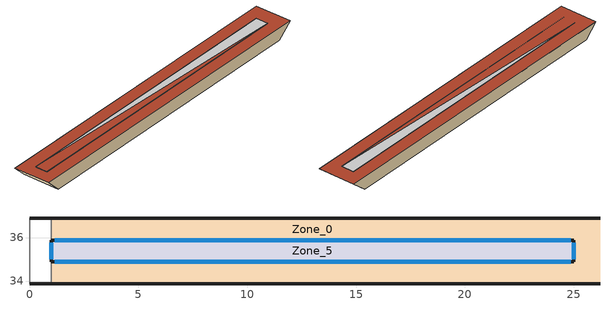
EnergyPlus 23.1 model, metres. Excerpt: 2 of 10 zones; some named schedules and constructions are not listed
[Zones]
Zone_0
 floor to Zone_1 (Interior Partition (Mass)_FLIPPED): 25,33.87,35.54 25,36.88,35.51 26.2,36.89,36.51 26.2,33.88,36.54
 floor to Zone_4 (Interior Partition (Mass)_FLIPPED): 25,34.37,35.54 1,34.37,35.54 1,36.88,35.51 25,36.88,35.51
 floor to Zone_9 (Interior Partition (Mass)_FLIPPED): 25,34.37 25,33.87 1,33.87 1,34.37 z35.54
 wall outside (300mmInsulation 200mmConcrete): 0,33.88,36.54 1,33.87,35.54 25,33.87,35.54 26.2,33.88,36.54; 26.2,36.89,36.51 25,36.88,35.51 1,36.88,35.51 0,36.89,36.51
 wall to Zone_3 (200mmConcrete): 1,36.88,35.51 1,33.87,35.54 0,33.88,36.54 0,36.89,36.51
 ceiling to Zone_5 (Interior Partition (Mass)): 1,34.88,36.53 25,34.88,36.53 25,35.88,36.52 1,35.88,36.52
 roof outside (UVal_0.4_Mass): 0,33.88,36.54 25,33.88,36.54 25,35.88,36.52 1,35.88,36.52 25,34.88,36.53 25,33.88,36.54 26.2,33.88,36.54 26.2,36.89,36.51 0,36.89,36.51
Zone_5
 floor outside (90.1-2019 Nonresidential CZ 0 Exterior Floor (Mass)): 1,34.88,36.03 1,35.88,36.02 25,35.88,36.02 25,34.88,36.03
 wall outside (300mmInsulation 200mmConcrete): 25,35.88 1,35.88 z36.02:36.52; 1,34.88 25,34.88 z36.03:36.53; 1,35.88,36.02 1,34.88,36.03 1,34.88,36.53 1,35.88,36.52; 25,34.88,36.03 25,35.88,36.02 25,35.88,36.52 25,34.88,36.53
 window (90.1-2019 Nonresidential CZ 0 Glazing (Operable)): 24.85,35.88 1.15,35.88 z36.17:36.37; 1.15,34.88 24.85,34.88 z36.18:36.38; 1,35.76,36.14 1,35,36.15 1,35,36.41 1,35.76,36.4; 25,35,36.15 25,35.76,36.14 25,35.76,36.4 25,35,36.41
[Schedule:Week:Daily]
NatVentAvail_Zone_3_23: d33e08ff-aa1f-4edc-a4c7-90c5ddb49c15, 2d23c839-5cfe-428c-afbf-00a2782196c2, 16b5d06a-e49b-4864-a2d9-bcc930e682f6, 1f343dc4-7e18-4b2e-a862-0c4910e19e49, e0a03fea-e461-49e5-b9f9-7c830c094f9f, 965ba626-711f-4fd6-9934-d0888d8206f5, 1646bbce-4935-45e3-97a1-645b00b23fe8, d33e08ff-aa1f-4edc-a4c7-90c5ddb49c15, d33e08ff-aa1f-4edc-a4c7-90c5ddb49c15, d33e08ff-aa1f-4edc-a4c7-90c5ddb49c15, d33e08ff-aa1f-4edc-a4c7-90c5ddb49c15, d33e08ff-aa1f-4edc-a4c7-90c5ddb49c15
NatVentAvail_Zone_3_24: 08cd4fb5-40fd-490c-ac3a-27ce0a48b764, 497e4a9f-b7ad-4c45-9724-981f8c2e124f, 08ddcf9e-8682-4b48-b516-8486664adb73, 4b4d434c-d6fe-4cec-bf9d-cab0e5bb7e0d, 223c9c8f-a4c3-462e-9066-2d8e822e6f13, 998fbbef-35af-4fce-a20f-b05722acc676, 11892d04-261d-41a0-9942-7f058dc8e292, 08cd4fb5-40fd-490c-ac3a-27ce0a48b764, 08cd4fb5-40fd-490c-ac3a-27ce0a48b764, 08cd4fb5-40fd-490c-ac3a-27ce0a48b764, 08cd4fb5-40fd-490c-ac3a-27ce0a48b764, 08cd4fb5-40fd-490c-ac3a-27ce0a48b764
NatVentAvail_Zone_3_25: 4b1451e1-f1f9-42b3-8332-25fa3c085758, 94f74a37-1635-414a-8cc7-34d3664319b5, 8674fd5b-b801-4faa-bce4-9e0a39de3dc9, 3dbdb979-62a1-4936-a494-1080fecfbe1a, 429eb1ad-ea4b-48d3-a67a-d097b666a783, 31134947-c774-48a7-ab83-307db31bb9ea, 836563a4-fd3a-4797-91e9-57b0903f02dc, 4b1451e1-f1f9-42b3-8332-25fa3c085758, 4b1451e1-f1f9-42b3-8332-25fa3c085758, 4b1451e1-f1f9-42b3-8332-25fa3c085758, 4b1451e1-f1f9-42b3-8332-25fa3c085758, 4b1451e1-f1f9-42b3-8332-25fa3c085758
NatVentAvail_Zone_3_26: 04aca33a-50e9-40af-99a5-af7fee4df482, 81e822aa-692d-4da1-97c5-9421ffcb612b, be6dac24-f613-4947-a7f6-58f768485f45, 98bdceed-f24d-476d-8faa-3c5af8a1aa06, c083b71f-190b-4191-b94b-83c5b7998dee, 8dfff481-e4fe-4f13-aa9a-e19b9c47d7ca, a354b542-23ba-41a6-adfd-8a6e0741167c, 04aca33a-50e9-40af-99a5-af7fee4df482, 04aca33a-50e9-40af-99a5-af7fee4df482, 04aca33a-50e9-40af-99a5-af7fee4df482, 04aca33a-50e9-40af-99a5-af7fee4df482, 04aca33a-50e9-40af-99a5-af7fee4df482
NatVentAvail_Zone_3_27: 348e568d-f89d-4a50-9ef4-e7fd1c1e07c7, d9f0e83d-6f1a-4154-bf99-1785c5c41ebd, bc884f03-ac94-4004-828f-768931c0b38e, 67bc3040-a220-4467-b48c-ce38a30fc592, 69aeb32d-6dc3-4552-8ef8-1b367df2c990, ffa1c935-e428-4c60-b305-7016f351fdd6, 355c5d58-4132-4bff-b110-789c9f62f4c1, 348e568d-f89d-4a50-9ef4-e7fd1c1e07c7, 348e568d-f89d-4a50-9ef4-e7fd1c1e07c7, 348e568d-f89d-4a50-9ef4-e7fd1c1e07c7, 348e568d-f89d-4a50-9ef4-e7fd1c1e07c7, 348e568d-f89d-4a50-9ef4-e7fd1c1e07c7
NatVentAvail_Zone_3_28: a053149a-0eda-46ac-8e21-19f3ff6baddb, 7ef912f0-d4b8-400d-8fa4-2a640f67bd1b, a2e4dd26-3a97-408e-83c1-d8b92be03361, a445b25a-591a-4a69-89ca-862104c49fb5, 93d418ac-32f8-4c35-8a41-1faa0fca12bb, 5cf2cfee-baa5-4c92-9c8b-d9e3fc915ea1, cb779fb3-fa38-479b-8aeb-0406eaaf0801, a053149a-0eda-46ac-8e21-19f3ff6baddb, a053149a-0eda-46ac-8e21-19f3ff6baddb, a053149a-0eda-46ac-8e21-19f3ff6baddb, a053149a-0eda-46ac-8e21-19f3ff6baddb, a053149a-0eda-46ac-8e21-19f3ff6baddb
NatVentAvail_Zone_3_29: 09a9091a-4b41-4361-8eb9-abe3ba1fbfb0, d30b9237-7c06-4321-a7f5-d00fccd4ddc5, db8fdf52-dc29-4593-a1eb-b78a528af44c, 096c2fb7-4830-4b1b-ad6a-9c36d3ece77a, 93d418ac-32f8-4c35-8a41-1faa0fca12bb, 93d418ac-32f8-4c35-8a41-1faa0fca12bb, 9aa200cc-5e9f-4ee7-aeb6-b952bb55b031, 09a9091a-4b41-4361-8eb9-abe3ba1fbfb0, 09a9091a-4b41-4361-8eb9-abe3ba1fbfb0, 09a9091a-4b41-4361-8eb9-abe3ba1fbfb0, 09a9091a-4b41-4361-8eb9-abe3ba1fbfb0, 09a9091a-4b41-4361-8eb9-abe3ba1fbfb0
NatVentAvail_Zone_3_30: de4d822c-5159-41ac-86f8-e9dbf803c092, c8dda009-1788-4b89-97d7-fa8b68037593, 208ce779-6c98-4dd6-ad58-4c577de244dd, efbcfd54-499d-48cf-b45b-81fe4e0485be, f553c341-c415-4a18-b194-4530207f144b, 05105824-3aba-4dba-93a0-67d0f1c70a0b, 0958c616-1a51-44e6-8940-2359ab166673, de4d822c-5159-41ac-86f8-e9dbf803c092, de4d822c-5159-41ac-86f8-e9dbf803c092, de4d822c-5159-41ac-86f8-e9dbf803c092, de4d822c-5159-41ac-86f8-e9dbf803c092, de4d822c-5159-41ac-86f8-e9dbf803c092
NatVentAvail_Zone_3_31: d36ef92c-35d1-4d07-82a9-b2e391d12645, 5dc5adcb-c639-40e6-8c44-3f8e136baac2, db8fdf52-dc29-4593-a1eb-b78a528af44c, a64e2afb-6831-44e5-b150-15cc06bf1e94, 06bcab75-1267-44e2-aea4-e84d71a36cc7, ff73a972-7a24-4b96-afe0-723992147981, b4d9781d-0c02-467b-9ab3-d1845892b413, d36ef92c-35d1-4d07-82a9-b2e391d12645, d36ef92c-35d1-4d07-82a9-b2e391d12645, d36ef92c-35d1-4d07-82a9-b2e391d12645, d36ef92c-35d1-4d07-82a9-b2e391d12645, d36ef92c-35d1-4d07-82a9-b2e391d12645
NatVentAvail_Zone_3_32: 520e6aa1-de90-4a0e-ba19-c8cec05c4b5f, 03a39d45-458f-41be-88bc-abc243907b9c, a27f7a8a-3ec0-4c73-88b0-422670e6943c, 3a7cdaef-7334-4a6b-82d5-8d0ea235042a, ca78921c-7d88-425d-86c7-e95b589a967c, c398fb66-1dac-4776-b7b8-1c77cc024693, 0dbe2f33-18d6-41fb-9616-bb31b6ad66a8, 520e6aa1-de90-4a0e-ba19-c8cec05c4b5f, 520e6aa1-de90-4a0e-ba19-c8cec05c4b5f, 520e6aa1-de90-4a0e-ba19-c8cec05c4b5f, 520e6aa1-de90-4a0e-ba19-c8cec05c4b5f, 520e6aa1-de90-4a0e-ba19-c8cec05c4b5f
NatVentAvail_Zone_3_33: 9680c7b4-b099-4f77-8976-c3e05096c243, ebf10696-203d-4826-8264-d21e764744c1, 9009f40d-fbff-4473-b90c-037654b985d4, 5e52e856-e1d6-4a8d-9d6a-96084019be41, 34df3edd-ec4e-47eb-957d-eaec6580f30d, a7281071-3462-4b80-a4da-28ef404032ab, 0077f85b-dd4e-4e8f-b3d0-e6cb227cfdca, 9680c7b4-b099-4f77-8976-c3e05096c243, 9680c7b4-b099-4f77-8976-c3e05096c243, 9680c7b4-b099-4f77-8976-c3e05096c243, 9680c7b4-b099-4f77-8976-c3e05096c243, 9680c7b4-b099-4f77-8976-c3e05096c243
NatVentAvail_Zone_3_34: 03511076-c12e-42fa-a792-9dc592c596b9, 5fc02f02-7401-4e21-ab77-ef33d2fc69fb, c3a7118f-9858-4c1a-9065-92c86fd2ce47, 6d3d9b81-982d-488b-9577-1873106b10a7, aa0b46d0-f5b0-4362-9848-2b403ad4ab0f, 34490fa6-0847-40eb-917f-e2ce5dd8e1fd, beb47b2f-9234-4c68-accc-4d3deb3eaeb0, 03511076-c12e-42fa-a792-9dc592c596b9, 03511076-c12e-42fa-a792-9dc592c596b9, 03511076-c12e-42fa-a792-9dc592c596b9, 03511076-c12e-42fa-a792-9dc592c596b9, 03511076-c12e-42fa-a792-9dc592c596b9
NatVentAvail_Zone_3_35: b1e2649f-11b0-4226-9e2b-9353f9460363, 0c876ce5-3ba6-4b41-96c0-212369f02e0f, dbf79a22-41ca-4063-934b-f8ad55232a90, 0f7d7792-5dbf-4440-b0c4-c86c3e3a91a6, d384a63b-f277-4404-a292-1c8c3b84700d, c871860d-d1e2-4f5c-aa2e-1fda853ceb50, 260d4eec-af21-46a8-8977-9839812c2767, b1e2649f-11b0-4226-9e2b-9353f9460363, b1e2649f-11b0-4226-9e2b-9353f9460363, b1e2649f-11b0-4226-9e2b-9353f9460363, b1e2649f-11b0-4226-9e2b-9353f9460363, b1e2649f-11b0-4226-9e2b-9353f9460363
NatVentAvail_Zone_3_36: 814d01ac-80a4-47e5-9e49-6c2618914882, 02eadaab-1886-4928-a897-e1323ec586e5, edb9619c-cb12-453c-8b10-5830a83fd7b0, 18b3beb7-30a2-45eb-b7e6-440982c414ae, 86689468-101b-490a-8c40-72bbf9218bbe, dc491fa8-9a01-42a6-a841-6a37e24dd75a, 8674fd5b-b801-4faa-bce4-9e0a39de3dc9, 814d01ac-80a4-47e5-9e49-6c2618914882, 814d01ac-80a4-47e5-9e49-6c2618914882, 814d01ac-80a4-47e5-9e49-6c2618914882, 814d01ac-80a4-47e5-9e49-6c2618914882, 814d01ac-80a4-47e5-9e49-6c2618914882
NatVentAvail_Zone_3_37: 93d418ac-32f8-4c35-8a41-1faa0fca12bb, 6da6e700-d38f-4252-8a7f-9c058de16dcc, 5b6ba2b1-1bd0-4d2a-9394-9718bdf5ed71, c3c58521-17ce-4eff-aa4e-5034bbc8b291, dcedc2ef-52ac-4dbd-936e-efd7d6218522, 39a486e9-0c1e-4f8e-a508-147ffbd8c527, 58867866-5afb-4052-8ae3-b1f5d42c4f96, 93d418ac-32f8-4c35-8a41-1faa0fca12bb, 93d418ac-32f8-4c35-8a41-1faa0fca12bb, 93d418ac-32f8-4c35-8a41-1faa0fca12bb, 93d418ac-32f8-4c35-8a41-1faa0fca12bb, 93d418ac-32f8-4c35-8a41-1faa0fca12bb
NatVentAvail_Zone_3_38: 93f22379-29cb-444b-b100-23ee17131020, 74df0df5-bd9c-40cc-9b12-8f1a1aa79e49, 814d01ac-80a4-47e5-9e49-6c2618914882, 469dc9c1-186e-40b9-80c5-7d74481cde3b, 884de416-428a-4106-bf75-b43f829d4859, 76454650-72ab-467f-9668-226c8ca3e2ce, 8d7f8f3a-6d76-48e2-9a12-f78d1c828c49, 93f22379-29cb-444b-b100-23ee17131020, 93f22379-29cb-444b-b100-23ee17131020, 93f22379-29cb-444b-b100-23ee17131020, 93f22379-29cb-444b-b100-23ee17131020, 93f22379-29cb-444b-b100-23ee17131020
NatVentAvail_Zone_3_39: d2f73c59-439e-4358-b1a9-26716f77748e, 7a47a01c-53f2-4d9c-8e33-ee5be3fbc280, 8e94868c-4f56-40d2-a692-1d1b60a335cd, 18f927a8-f57a-48e1-9bab-14b91b4d09bd, dd77b5a3-f259-42dd-a9c8-47d8f5f76801, 80d73caa-4431-405f-9b08-398e05b079e3, 93d418ac-32f8-4c35-8a41-1faa0fca12bb, d2f73c59-439e-4358-b1a9-26716f77748e, d2f73c59-439e-4358-b1a9-26716f77748e, d2f73c59-439e-4358-b1a9-26716f77748e, d2f73c59-439e-4358-b1a9-26716f77748e, d2f73c59-439e-4358-b1a9-26716f77748e
NatVentAvail_Zone_3_40: 096c2fb7-4830-4b1b-ad6a-9c36d3ece77a, e0e3008d-8df5-407e-920e-c96906a8ad10, 9aac7223-6f20-467c-b4c0-b2737b0b6323, 991935f7-8a91-42af-b36a-b7d2041c7ee5, 745c0fb3-f0bd-4dfc-be8b-721d88dd9f80, 26255348-308e-41f4-a10e-040e6d33ec95, 075561a2-3e0e-47a1-bbd7-483a6c622ee8, 096c2fb7-4830-4b1b-ad6a-9c36d3ece77a, 096c2fb7-4830-4b1b-ad6a-9c36d3ece77a, 096c2fb7-4830-4b1b-ad6a-9c36d3ece77a, 096c2fb7-4830-4b1b-ad6a-9c36d3ece77a, 096c2fb7-4830-4b1b-ad6a-9c36d3ece77a
NatVentAvail_Zone_3_41: e150ee42-232f-46f3-b56e-90eed7ff0f68, 0487a91a-7450-4700-9cac-ba2fb3cab3a0, fc3200ea-b8ca-4966-a8e6-8b379f795120, 213d435a-9ac9-4b11-afd2-79d4c8bc7ca6, e73dffd8-1cff-4ca2-82c5-853d62e5aa21, fa753f0f-5e1a-4e89-b486-b302c0eaae94, 634117bb-e12c-4f05-aceb-a9bf2cf5da8d, e150ee42-232f-46f3-b56e-90eed7ff0f68, e150ee42-232f-46f3-b56e-90eed7ff0f68, e150ee42-232f-46f3-b56e-90eed7ff0f68, e150ee42-232f-46f3-b56e-90eed7ff0f68, e150ee42-232f-46f3-b56e-90eed7ff0f68
NatVentAvail_Zone_3_42: 0fdaa5f2-84f7-4418-9742-9d7625b9f4e8, a535c592-0649-40ae-bbf1-e9593900f3ce, 9e956afd-b4a0-44cb-b3bb-c2d5fd5bbcd3, 7d7e7d09-5465-4d82-a398-e036d32bdc90, 9e5bb720-4e74-424a-9305-fc3ee61ca99f, 99c2e8b9-043e-406a-80b0-1d765f4bbf8a, da63d4e9-c167-4a02-b674-55652dc8b2d1, 0fdaa5f2-84f7-4418-9742-9d7625b9f4e8, 0fdaa5f2-84f7-4418-9742-9d7625b9f4e8, 0fdaa5f2-84f7-4418-9742-9d7625b9f4e8, 0fdaa5f2-84f7-4418-9742-9d7625b9f4e8, 0fdaa5f2-84f7-4418-9742-9d7625b9f4e8
NatVentAvail_Zone_3_43: 21eb81c8-3e28-4074-87d1-92b432c97935, faae22dc-67ed-4471-ac36-4d8f21a8b9d4, 89b1c0a9-5ce3-4d5c-b59b-d3691a316295, c550ef33-6ff5-4087-8b39-1fd91eda8926, 566b3be2-7f15-48cd-ba9f-e7b1823b972e, e3e6e66a-b9a9-4202-ae26-5a23af9ed022, ebe9c620-b4ee-460f-9891-0359523f03bf, 21eb81c8-3e28-4074-87d1-92b432c97935, 21eb81c8-3e28-4074-87d1-92b432c97935, 21eb81c8-3e28-4074-87d1-92b432c97935, 21eb81c8-3e28-4074-87d1-92b432c97935, 21eb81c8-3e28-4074-87d1-92b432c97935
NatVentAvail_Zone_3_44: 81a19ae4-acea-4476-babf-4a37714f0775, e50631d5-3ed5-4f97-8641-9f221eb8b400, 8f957d09-9acc-46b1-9b99-e5da7a7f592b, 0ec85b35-8649-4a03-8dd3-14d74c0f2501, 40e2676f-4eaf-4aa6-acb0-750207f9f182, 1e51d385-f141-43df-b130-1285ac9cc7f1, 4edd780c-6f99-43e0-8eb7-aa75f130ffd7, 81a19ae4-acea-4476-babf-4a37714f0775, 81a19ae4-acea-4476-babf-4a37714f0775, 81a19ae4-acea-4476-babf-4a37714f0775, 81a19ae4-acea-4476-babf-4a37714f0775, 81a19ae4-acea-4476-babf-4a37714f0775
NatVentAvail_Zone_3_45: 2e91a4a2-59e1-4e80-ba93-5ac0191b8a99, c8dda009-1788-4b89-97d7-fa8b68037593, 4df8709f-ac90-4ef2-b4e2-19fdbb329303, dc2681d5-5028-4152-9708-e8297f6ca76b, 8e94868c-4f56-40d2-a692-1d1b60a335cd, d53f72aa-f8bf-4737-9341-c09aaef1b1f7, 2e91a4a2-59e1-4e80-ba93-5ac0191b8a99, 2e91a4a2-59e1-4e80-ba93-5ac0191b8a99, 2e91a4a2-59e1-4e80-ba93-5ac0191b8a99, 2e91a4a2-59e1-4e80-ba93-5ac0191b8a99, 2e91a4a2-59e1-4e80-ba93-5ac0191b8a99, 2e91a4a2-59e1-4e80-ba93-5ac0191b8a99
NatVentAvail_Zone_3_46: ebacf99d-e8da-48b9-b5ad-0108547cc8ae, a535c592-0649-40ae-bbf1-e9593900f3ce, 2dc06c29-24eb-48c1-869e-e6d863c0a28a, f42d8b0e-e951-409d-b9b0-892726b4e38e, 570886b1-58c4-457d-ac38-5adb74ed5e92, d2c2ba9a-a319-4670-9015-153a930bdca1, 9adbd049-f390-444f-b23b-46f7e44c8593, ebacf99d-e8da-48b9-b5ad-0108547cc8ae, ebacf99d-e8da-48b9-b5ad-0108547cc8ae, ebacf99d-e8da-48b9-b5ad-0108547cc8ae, ebacf99d-e8da-48b9-b5ad-0108547cc8ae, ebacf99d-e8da-48b9-b5ad-0108547cc8ae
NatVentAvail_Zone_3_47: cdae2161-5b4e-435d-9610-0bc3f5283f17, b5363719-6f6d-48d7-b573-11ac736d6d42, 78d901e0-85a8-4f4d-a10a-11555c8e2766, 22a743c4-0e41-4774-a5e7-ac3906755d13, e11a5201-5b1f-4b64-8400-45c0e2722b9a, b9fbeb72-4d8b-4a4b-9eb4-8460913e4708, 07539348-85d7-4f5b-9817-4b7059e7d8cc, cdae2161-5b4e-435d-9610-0bc3f5283f17, cdae2161-5b4e-435d-9610-0bc3f5283f17, cdae2161-5b4e-435d-9610-0bc3f5283f17, cdae2161-5b4e-435d-9610-0bc3f5283f17, cdae2161-5b4e-435d-9610-0bc3f5283f17
NatVentAvail_Zone_3_48: 60df5da1-c5a2-43c5-8324-24a209af819c, ef9c79cd-7710-41d4-8350-520493ae7949, 131dfe5c-8535-4a85-a371-06a3ccb5b7eb, 820c2cad-eaac-44f9-88bf-f72a1cba31ab, f69c3603-4abe-41ed-96c3-c3acd8c20174, 5351d4fc-88f2-41df-a316-a8b8a771de5f, 0112e025-e1ea-4d5d-adce-7a0a5ec210be, 60df5da1-c5a2-43c5-8324-24a209af819c, 60df5da1-c5a2-43c5-8324-24a209af819c, 60df5da1-c5a2-43c5-8324-24a209af819c, 60df5da1-c5a2-43c5-8324-24a209af819c, 60df5da1-c5a2-43c5-8324-24a209af819c
NatVentAvail_Zone_3_49: f2902ccb-928e-494b-87d4-42d975955a7b, 3fb2a2fd-0715-44ae-be5a-d72073308f60, 73650b47-b38c-4add-a545-4afb7920d4af, 3546d243-a068-4620-83cb-d3eb399b6ef2, 5438b060-fefb-4299-bd0a-d3a273e5a11f, e6e8a28b-f594-448d-967b-df88e5e68926, 135b8951-e444-4fb4-8a8a-e2273c55da1c, f2902ccb-928e-494b-87d4-42d975955a7b, f2902ccb-928e-494b-87d4-42d975955a7b, f2902ccb-928e-494b-87d4-42d975955a7b, f2902ccb-928e-494b-87d4-42d975955a7b, f2902ccb-928e-494b-87d4-42d975955a7b
NatVentAvail_Zone_3_50: 20c67ee8-a8f1-40c0-9e96-b754dae7efd4, 9aac7223-6f20-467c-b4c0-b2737b0b6323, bf61dd20-51ba-4e41-94da-0c9cba887544, bbe27da8-3e4e-48e9-a710-94d491814ce5, 8a6db6ef-82bd-4ffb-877e-10a51d9471ff, 9115f11b-9853-4038-90e6-b388561abed3, 2745753d-0713-4cf0-b3d0-f2ec7d40f549, 20c67ee8-a8f1-40c0-9e96-b754dae7efd4, 20c67ee8-a8f1-40c0-9e96-b754dae7efd4, 20c67ee8-a8f1-40c0-9e96-b754dae7efd4, 20c67ee8-a8f1-40c0-9e96-b754dae7efd4, 20c67ee8-a8f1-40c0-9e96-b754dae7efd4
NatVentAvail_Zone_3_51: 31a2f1fb-8e14-430f-9999-7686a3f7d033, 57af1384-9269-41f5-94d3-07f1b3a4d557, 1c529a8f-6d1a-4e5e-84c1-a2f29a55c5f0, 02dfba52-80e2-4029-9984-ab33e2454446, 662935f5-d3d2-4d0e-8c3b-0efdc8088ad1, da343bcd-aa65-4509-a258-3d7a75ecec30, ff73a972-7a24-4b96-afe0-723992147981, 31a2f1fb-8e14-430f-9999-7686a3f7d033, 31a2f1fb-8e14-430f-9999-7686a3f7d033, 31a2f1fb-8e14-430f-9999-7686a3f7d033, 31a2f1fb-8e14-430f-9999-7686a3f7d033, 31a2f1fb-8e14-430f-9999-7686a3f7d033
NatVentAvail_Zone_3_52: dc9e3de7-c4db-4239-a17a-aa293731998b, dc9e3de7-c4db-4239-a17a-aa293731998b, dc9e3de7-c4db-4239-a17a-aa293731998b, dc9e3de7-c4db-4239-a17a-aa293731998b, dc9e3de7-c4db-4239-a17a-aa293731998b, dc9e3de7-c4db-4239-a17a-aa293731998b, dc9e3de7-c4db-4239-a17a-aa293731998b, dc9e3de7-c4db-4239-a17a-aa293731998b, dc9e3de7-c4db-4239-a17a-aa293731998b, dc9e3de7-c4db-4239-a17a-aa293731998b, dc9e3de7-c4db-4239-a17a-aa293731998b, dc9e3de7-c4db-4239-a17a-aa293731998b
CoolAvail_Zone_4_0: 26128329-a49c-462a-9c65-336d64e03bce, ffc6a95d-d4a1-47bb-b88f-23d788c2bf29, 7ec457ae-2b84-446e-ac73-69dfd6062cb9, 346ea321-adf6-498f-ac46-00ea87e15e3c, 68d4db8a-cd9e-4515-a9a3-8d937d685b81, 6c2d310b-273f-410a-89f7-1805d80d1e96, 18a13f5e-4ed7-482c-b7a1-724b896db6e4, 26128329-a49c-462a-9c65-336d64e03bce, 26128329-a49c-462a-9c65-336d64e03bce, 26128329-a49c-462a-9c65-336d64e03bce, 26128329-a49c-462a-9c65-336d64e03bce, 26128329-a49c-462a-9c65-336d64e03bce
CoolAvail_Zone_4_1: 7164f43f-7629-494b-9241-abfe7005886f, eea84938-3f2c-4198-8930-aa0f154303ca, 1f8974ce-10b4-41a2-9884-31a29a277223, b95b9b22-7183-480b-83c9-f689512fde90, 7a8470b1-fba1-4a9f-a13f-e9dc9952319e, 0cd271bc-c703-4da0-8d19-fef8b674692d, 62c26efe-f6cd-477e-9e4c-5e679ff38d5d, 7164f43f-7629-494b-9241-abfe7005886f, 7164f43f-7629-494b-9241-abfe7005886f, 7164f43f-7629-494b-9241-abfe7005886f, 7164f43f-7629-494b-9241-abfe7005886f, 7164f43f-7629-494b-9241-abfe7005886f
CoolAvail_Zone_4_2: 6023a845-a1c0-4990-ad85-f4ca74dafc78, 67fc87cf-ce2b-41cc-9440-1e0e2276db63, 7a8470b1-fba1-4a9f-a13f-e9dc9952319e, de9248ce-a475-488b-b092-ba2fc47f884d, ffc6a95d-d4a1-47bb-b88f-23d788c2bf29, a6578f83-0fec-4798-92dd-29eae890b0c9, 4199064a-1529-4171-aca4-b9dd580a48a0, 6023a845-a1c0-4990-ad85-f4ca74dafc78, 6023a845-a1c0-4990-ad85-f4ca74dafc78, 6023a845-a1c0-4990-ad85-f4ca74dafc78, 6023a845-a1c0-4990-ad85-f4ca74dafc78, 6023a845-a1c0-4990-ad85-f4ca74dafc78
CoolAvail_Zone_4_3: 4fba21c8-22b2-41a6-a59f-d5a67b32b3be, 70ec4768-6183-4381-810d-2385883a66fe, 743a8416-6892-4693-8cab-3386d2d731b2, cc1bc7ec-186a-4053-9078-072b368fb057, 1eac853b-f9b5-4378-aa0f-5e0ead8969a1, 26128329-a49c-462a-9c65-336d64e03bce, b9559528-1d66-4457-ad8d-24ba14e98f91, 4fba21c8-22b2-41a6-a59f-d5a67b32b3be, 4fba21c8-22b2-41a6-a59f-d5a67b32b3be, 4fba21c8-22b2-41a6-a59f-d5a67b32b3be, 4fba21c8-22b2-41a6-a59f-d5a67b32b3be, 4fba21c8-22b2-41a6-a59f-d5a67b32b3be
CoolAvail_Zone_4_4: 69cf3f64-1790-47ce-9ffe-870b6eae9fa3, a2606a62-1cc4-4a4d-9957-ee04bef5b3a4, 17075a1b-6599-46ea-9f5a-90b479617e5c, ae8ab2fa-f8e5-4340-9721-e04c586f310a, b12baa50-9ce2-465b-8923-5503bc9c8547, 90c5aa04-2100-42e2-bce3-04d9d9818eda, a2606a62-1cc4-4a4d-9957-ee04bef5b3a4, 69cf3f64-1790-47ce-9ffe-870b6eae9fa3, 69cf3f64-1790-47ce-9ffe-870b6eae9fa3, 69cf3f64-1790-47ce-9ffe-870b6eae9fa3, 69cf3f64-1790-47ce-9ffe-870b6eae9fa3, 69cf3f64-1790-47ce-9ffe-870b6eae9fa3
CoolAvail_Zone_4_5: b9676c6e-9c11-4298-9a78-c99a300fc6af, a47f9877-64a6-4272-b029-2d400106ce92, f3131cd5-39ca-4246-a29d-ecc3657f6b71, 604f2ce9-409e-408d-bb1a-d8c02a4a93ba, b1de7d1b-d140-4419-81a4-46bcb6597c08, c05c8beb-8b61-4d35-8522-e71affdac5f8, 9460b2d5-9b17-4edd-84e5-bb32d14f65f1, b9676c6e-9c11-4298-9a78-c99a300fc6af, b9676c6e-9c11-4298-9a78-c99a300fc6af, b9676c6e-9c11-4298-9a78-c99a300fc6af, b9676c6e-9c11-4298-9a78-c99a300fc6af, b9676c6e-9c11-4298-9a78-c99a300fc6af
CoolAvail_Zone_4_6: 4825c346-50d4-4f60-ac18-61646baccc39, c3a7118f-9858-4c1a-9065-92c86fd2ce47, cc65cf8b-ad84-46d3-841b-9f3fed0eaa0c, 865d1c69-0b9e-4efa-9cd9-44acacb2e463, 6787fef0-3d34-4ff5-af86-dab837380132, 7c6381cc-5b55-49da-8322-ec5a5ece2b28, 1f42ac5f-69d3-40f8-b05b-59f70a2297f2, 4825c346-50d4-4f60-ac18-61646baccc39, 4825c346-50d4-4f60-ac18-61646baccc39, 4825c346-50d4-4f60-ac18-61646baccc39, 4825c346-50d4-4f60-ac18-61646baccc39, 4825c346-50d4-4f60-ac18-61646baccc39
CoolAvail_Zone_4_7: ed8f30d5-4e58-4bd8-be9f-2f7e72377be0, cda3fa70-d411-4153-910d-d1ea203522ce, d0da784f-1475-43dc-8f9b-f9596f81764a, 5a9cd386-6dde-4e57-98bc-6c021d4b4641, d45ff4bc-0f80-46f5-8910-e49af15cc98d, ff4ec9a2-cc1f-48b8-8e96-368cc7353a53, d29247bc-790b-4132-ba5a-d047e7aefb11, ed8f30d5-4e58-4bd8-be9f-2f7e72377be0, ed8f30d5-4e58-4bd8-be9f-2f7e72377be0, ed8f30d5-4e58-4bd8-be9f-2f7e72377be0, ed8f30d5-4e58-4bd8-be9f-2f7e72377be0, ed8f30d5-4e58-4bd8-be9f-2f7e72377be0
CoolAvail_Zone_4_8: f3175d0e-35d9-4439-b0aa-6b1563fa926c, aabe9b6c-e614-4a09-a937-79109e35ecdb, 89886e4c-dae1-4523-96eb-67b856de2bfb, aab2ec88-fad6-44b6-b865-30069ee1f08c, c7789eea-a7a2-4639-a7f6-11bfa0d1b582, 84d716f2-fcba-4c29-9d14-1c0ac03fc866, 0a143e83-cd71-4f17-9422-728ab1938fa5, f3175d0e-35d9-4439-b0aa-6b1563fa926c, f3175d0e-35d9-4439-b0aa-6b1563fa926c, f3175d0e-35d9-4439-b0aa-6b1563fa926c, f3175d0e-35d9-4439-b0aa-6b1563fa926c, f3175d0e-35d9-4439-b0aa-6b1563fa926c
CoolAvail_Zone_4_9: 7a0da003-bc82-4f23-ab69-61e5f7eedec5, 560757e2-053c-4463-a1ce-e2d631b9b847, 0a143e83-cd71-4f17-9422-728ab1938fa5, 4d4032d5-8fce-4c25-b939-b4acca6882aa, 5a9531e6-8b83-44fe-8bb2-b31c1ab7d0f4, 2a7afb4d-5dc2-4b14-a3b2-085157eb2d87, bd08f717-5fdb-4f75-ae98-62cf7cc61b90, 7a0da003-bc82-4f23-ab69-61e5f7eedec5, 7a0da003-bc82-4f23-ab69-61e5f7eedec5, 7a0da003-bc82-4f23-ab69-61e5f7eedec5, 7a0da003-bc82-4f23-ab69-61e5f7eedec5, 7a0da003-bc82-4f23-ab69-61e5f7eedec5
CoolAvail_Zone_4_10: 17d694e7-a3c3-418d-9186-ff37bdbbb1d7, 0a143e83-cd71-4f17-9422-728ab1938fa5, 9fda8791-29e9-49cc-9025-0fc42e0ce243, 23db5ed2-c412-4876-b25f-0793a50ab920, fc9819a5-a7a8-470e-ab99-db347ae4e144, 761dc9e9-92e1-4a90-93cf-91c7b3f81479, 96a6c59c-fbd3-4824-80f8-1d3866c75101, 17d694e7-a3c3-418d-9186-ff37bdbbb1d7, 17d694e7-a3c3-418d-9186-ff37bdbbb1d7, 17d694e7-a3c3-418d-9186-ff37bdbbb1d7, 17d694e7-a3c3-418d-9186-ff37bdbbb1d7, 17d694e7-a3c3-418d-9186-ff37bdbbb1d7
CoolAvail_Zone_4_11: 0a143e83-cd71-4f17-9422-728ab1938fa5, 4a87fd1e-b5fe-4231-a6b1-4b67dd32aa59, d7f0d4f1-ab2f-42f6-8717-3ce23bde9407, b5c54b92-bcc4-473c-bcf1-133da9fe95cc, a9b29cc3-23d7-49fb-8f39-3d85835c3b23, d0b564ea-e383-47b1-be1e-dc4d810b31cd, bb115e9a-4528-47b1-8fc0-19a819fb9404, 0a143e83-cd71-4f17-9422-728ab1938fa5, 0a143e83-cd71-4f17-9422-728ab1938fa5, 0a143e83-cd71-4f17-9422-728ab1938fa5, 0a143e83-cd71-4f17-9422-728ab1938fa5, 0a143e83-cd71-4f17-9422-728ab1938fa5
CoolAvail_Zone_4_12: b6b0ad12-b3c1-481c-b9f1-5acc0e674619, 1739440a-2f14-4577-94f2-53e56cbe0b48, 24fb377b-7fca-4feb-954a-66d58489e97a, fd0e931d-f427-422f-b769-3dc5b1793982, f9c79e93-5e8b-42da-88a0-5c8fa0b4c526, d02671bd-c2a3-4776-a2b3-cd4210fb431e, 712e4034-84fe-481c-9840-f755857050d9, b6b0ad12-b3c1-481c-b9f1-5acc0e674619, b6b0ad12-b3c1-481c-b9f1-5acc0e674619, b6b0ad12-b3c1-481c-b9f1-5acc0e674619, b6b0ad12-b3c1-481c-b9f1-5acc0e674619, b6b0ad12-b3c1-481c-b9f1-5acc0e674619
CoolAvail_Zone_4_13: 28efdf05-0f4b-451e-8c23-20d551e88e14, 27b80191-4557-4104-8bb1-e63b0cb6580a, ce56b4e4-d86d-4331-9bb7-390510d35bc2, e4e2a8df-a270-449e-bc5b-4324a7a5022c, 8bb8680e-d5c2-40b5-b05e-99c5a2425baf, f530f5bc-f477-4397-a6c6-14ceea88d037, 8e7e5144-0e29-4ea1-8231-a33c3fc82d74, 28efdf05-0f4b-451e-8c23-20d551e88e14, 28efdf05-0f4b-451e-8c23-20d551e88e14, 28efdf05-0f4b-451e-8c23-20d551e88e14, 28efdf05-0f4b-451e-8c23-20d551e88e14, 28efdf05-0f4b-451e-8c23-20d551e88e14
CoolAvail_Zone_4_14: 3d33a212-503c-40d0-9ed0-24d3134ffe09, 70460fb7-dcc5-4d58-814f-1b1e46aead27, 5e2a3386-f270-4096-9afb-6b8a723f140a, 69fe6724-1ccc-4d02-a542-3811eccb1b57, 7ff846aa-aef5-42cb-881b-a60a1771d837, 446bb8a1-ab85-4d4a-a89b-364b6581748b, 036445e2-b225-4bc6-8bca-024f287c0ea6, 3d33a212-503c-40d0-9ed0-24d3134ffe09, 3d33a212-503c-40d0-9ed0-24d3134ffe09, 3d33a212-503c-40d0-9ed0-24d3134ffe09, 3d33a212-503c-40d0-9ed0-24d3134ffe09, 3d33a212-503c-40d0-9ed0-24d3134ffe09
CoolAvail_Zone_4_15: 26d83129-131d-4a7d-8ac0-b1060d132821, 0e35c78a-022f-40a5-8027-6e208e5ad6e3, da46bbde-d27d-4db4-b081-f6c76ac3d6ae, bf61dd20-51ba-4e41-94da-0c9cba887544, 3f2b6444-cd72-44bc-aec0-1e53521e674d, b4baf8b9-d35b-4d8c-ad21-b320ef6debc3, 6626ade1-789e-4a35-851e-c1756bb77c67, 26d83129-131d-4a7d-8ac0-b1060d132821, 26d83129-131d-4a7d-8ac0-b1060d132821, 26d83129-131d-4a7d-8ac0-b1060d132821, 26d83129-131d-4a7d-8ac0-b1060d132821, 26d83129-131d-4a7d-8ac0-b1060d132821
CoolAvail_Zone_4_16: 0955a33e-2b42-4e37-8f6e-7579b4034070, b01a01a1-7a07-42fc-a84d-51f25bf08ee4, 1762e173-b534-45a6-b960-29bbe44aace2, 65baea4b-485f-4b36-bbd7-9b80a3d2e53b, ba5c4833-961b-4877-84fa-b8c2ab6ea4b1, d209889c-2d33-4c58-a33f-b89cbf890c4d, 6f706008-9f60-4919-b369-57b30f34258f, 0955a33e-2b42-4e37-8f6e-7579b4034070, 0955a33e-2b42-4e37-8f6e-7579b4034070, 0955a33e-2b42-4e37-8f6e-7579b4034070, 0955a33e-2b42-4e37-8f6e-7579b4034070, 0955a33e-2b42-4e37-8f6e-7579b4034070
CoolAvail_Zone_4_17: 31deaa9e-b116-4580-8a71-811229ae0aaa, abfe7c1c-b156-4108-a5ee-e9c6d44be93c, 01758040-7c91-4301-9df9-204fde4e73fb, 59f00bd5-7e8f-453e-98e2-b669a7e37de7, 15202f56-a887-42bf-9e9f-5be8b6005a0d, 81a05240-546d-4c94-8ed6-bb396fd965ed, b35077cb-8a57-4378-b1ca-af1ceea6528f, 31deaa9e-b116-4580-8a71-811229ae0aaa, 31deaa9e-b116-4580-8a71-811229ae0aaa, 31deaa9e-b116-4580-8a71-811229ae0aaa, 31deaa9e-b116-4580-8a71-811229ae0aaa, 31deaa9e-b116-4580-8a71-811229ae0aaa
CoolAvail_Zone_4_18: 5c5a4e26-71e4-42e3-8a73-b0b0c5056f89, 0151d82a-0480-40df-81c4-e70aaeed28f2, 5cf7e0b3-6d71-4a3a-90c1-46dae67eac35, 5c5a4e26-71e4-42e3-8a73-b0b0c5056f89, e1e0a4a8-b3b8-4ce8-b014-475056c52d8b, 867dd1cd-1711-4138-8bf3-20f96c500f98, df172223-f764-49c2-9171-b10852bc4956, 5c5a4e26-71e4-42e3-8a73-b0b0c5056f89, 5c5a4e26-71e4-42e3-8a73-b0b0c5056f89, 5c5a4e26-71e4-42e3-8a73-b0b0c5056f89, 5c5a4e26-71e4-42e3-8a73-b0b0c5056f89, 5c5a4e26-71e4-42e3-8a73-b0b0c5056f89
CoolAvail_Zone_4_19: 37ef8897-8bc5-408e-b2b4-b8d7d30b22dc, 866ff3b9-be31-4651-8289-1c5911b79d86, ee189984-607a-4dd1-ae73-8fcb10790cc0, 34d8368c-40ba-4988-b3fc-4b490afa0ebe, a6d3308d-77ee-458e-9821-a5734c643cbb, a626b689-1697-4f16-a2e5-8d6255b86500, 2eb27994-ff50-4560-928d-655cb1ceed32, 37ef8897-8bc5-408e-b2b4-b8d7d30b22dc, 37ef8897-8bc5-408e-b2b4-b8d7d30b22dc, 37ef8897-8bc5-408e-b2b4-b8d7d30b22dc, 37ef8897-8bc5-408e-b2b4-b8d7d30b22dc, 37ef8897-8bc5-408e-b2b4-b8d7d30b22dc
CoolAvail_Zone_4_20: 80368e80-d8cc-4b57-a2c1-f7b5cdc30fcd, 9e4573f8-e1a7-4b68-90b6-66205e68623d, 37ef8897-8bc5-408e-b2b4-b8d7d30b22dc, 39ed11b3-ef2d-44c3-9c2a-c586066af89d, 150b0c3b-f5e9-4222-be3d-d8cc0feeb11e, 0f07a0f2-23d3-4edc-8d40-3618e3be2d40, a629ef8c-2b37-435e-94ac-01df1ea7d2eb, 80368e80-d8cc-4b57-a2c1-f7b5cdc30fcd, 80368e80-d8cc-4b57-a2c1-f7b5cdc30fcd, 80368e80-d8cc-4b57-a2c1-f7b5cdc30fcd, 80368e80-d8cc-4b57-a2c1-f7b5cdc30fcd, 80368e80-d8cc-4b57-a2c1-f7b5cdc30fcd
CoolAvail_Zone_4_21: 45ab39a9-4205-4296-844c-e2cf7418a2d5, a47f9877-64a6-4272-b029-2d400106ce92, 57772238-412a-466c-9758-968421dfcb29, faae22dc-67ed-4471-ac36-4d8f21a8b9d4, 42ed1921-6056-48dc-86a2-962c248314d9, 0198b9c3-e725-4b88-a6d2-d6b10227dd52, a4c6dd20-9bc0-49d4-87b0-635ae5130ca8, 45ab39a9-4205-4296-844c-e2cf7418a2d5, 45ab39a9-4205-4296-844c-e2cf7418a2d5, 45ab39a9-4205-4296-844c-e2cf7418a2d5, 45ab39a9-4205-4296-844c-e2cf7418a2d5, 45ab39a9-4205-4296-844c-e2cf7418a2d5
CoolAvail_Zone_4_22: 570886b1-58c4-457d-ac38-5adb74ed5e92, 0c5fc461-35c2-4594-bf42-7ee29993cee0, 3381a151-3611-4f8a-ad7f-3ff51188158a, e182efa2-cca1-4f84-8820-ac13e0f118db, 5509c26c-c147-432c-a522-aa0e6fa0e644, ebacf99d-e8da-48b9-b5ad-0108547cc8ae, e23992b2-e676-4aaf-a538-d0a8f41620c4, 570886b1-58c4-457d-ac38-5adb74ed5e92, 570886b1-58c4-457d-ac38-5adb74ed5e92, 570886b1-58c4-457d-ac38-5adb74ed5e92, 570886b1-58c4-457d-ac38-5adb74ed5e92, 570886b1-58c4-457d-ac38-5adb74ed5e92
CoolAvail_Zone_4_23: 6c6c912e-38e2-490f-b220-cfdcfb22ad86, 82cdd992-5932-44f5-af20-b511eab67c35, 417d993f-43d2-4ff8-975c-b358da88f9bb, 5feb200d-eaa1-4e77-9e4f-a0e77642597a, dcc79149-b959-47e7-8848-493a315d61d0, 945fc0f3-484d-4b2b-a273-856191adf391, 05f2b50d-8e04-4550-9c13-db7624886ff0, 6c6c912e-38e2-490f-b220-cfdcfb22ad86, 6c6c912e-38e2-490f-b220-cfdcfb22ad86, 6c6c912e-38e2-490f-b220-cfdcfb22ad86, 6c6c912e-38e2-490f-b220-cfdcfb22ad86, 6c6c912e-38e2-490f-b220-cfdcfb22ad86
CoolAvail_Zone_4_24: be5c8f49-d87e-4c16-be82-4cc61e9b0dd0, 41220c13-cb08-450f-beee-d2d892435e77, 38490062-87ed-46bb-8adf-f158cdf2b034, 0cdfbd29-5919-428a-a7b5-4e2293dcdb32, 3aba190e-3d90-4987-9308-a3fcb793d781, e089dff4-6ebe-4b6a-a2f4-a18efa07b05e, 45864a94-f36e-45b5-84df-de7966b719d4, be5c8f49-d87e-4c16-be82-4cc61e9b0dd0, be5c8f49-d87e-4c16-be82-4cc61e9b0dd0, be5c8f49-d87e-4c16-be82-4cc61e9b0dd0, be5c8f49-d87e-4c16-be82-4cc61e9b0dd0, be5c8f49-d87e-4c16-be82-4cc61e9b0dd0
CoolAvail_Zone_4_25: f651d182-9ffa-448d-b3bb-1db3778a2b42, 159349e4-3b38-41f5-a5dd-d0505b8291f4, 2e91a4a2-59e1-4e80-ba93-5ac0191b8a99, 6f42a927-a76e-4a30-a991-11c41d5897f9, 0c86296e-feb0-4f37-a20a-831bbe904953, c76b5d6c-9250-4d2d-9df6-f6734dff384b, 9afddc16-a976-42a1-aec2-a38cabd5b7ab, f651d182-9ffa-448d-b3bb-1db3778a2b42, f651d182-9ffa-448d-b3bb-1db3778a2b42, f651d182-9ffa-448d-b3bb-1db3778a2b42, f651d182-9ffa-448d-b3bb-1db3778a2b42, f651d182-9ffa-448d-b3bb-1db3778a2b42
CoolAvail_Zone_4_26: 2d30eaa6-4708-41b4-9740-215df8f72218, 24c93f5d-cb47-4e21-aff8-68fd0f53a1ed, 68ba062c-caf0-48ae-a78a-ed71de20fc23, a3cdf32c-6085-4ead-a52c-e1562a15795d, f4e45d8a-f0a0-478f-a15f-18b249b74cc3, 9d953807-ff80-4617-85d4-abe27fac3636, 5e2a5ff9-d44a-4a84-b6fc-ec108ddc0fb9, 2d30eaa6-4708-41b4-9740-215df8f72218, 2d30eaa6-4708-41b4-9740-215df8f72218, 2d30eaa6-4708-41b4-9740-215df8f72218, 2d30eaa6-4708-41b4-9740-215df8f72218, 2d30eaa6-4708-41b4-9740-215df8f72218
CoolAvail_Zone_4_27: 5703f235-9901-4922-8e4b-a7fe87b1f65f, c94d1906-7a26-47d8-8a4b-06f594db9e9e, 7ff905aa-2ef4-4019-95e1-18739e4b7b9e, 33deab64-5739-4c8a-86c3-f2ffcf0da82b, 665f259e-6582-49ec-8a11-d1022598e93c, 6e5f01bd-541c-4f25-b722-4cb4b9198d04, 45ac16c2-9cdf-497c-acaa-cd679a3027f6, 5703f235-9901-4922-8e4b-a7fe87b1f65f, 5703f235-9901-4922-8e4b-a7fe87b1f65f, 5703f235-9901-4922-8e4b-a7fe87b1f65f, 5703f235-9901-4922-8e4b-a7fe87b1f65f, 5703f235-9901-4922-8e4b-a7fe87b1f65f
CoolAvail_Zone_4_28: c12e9dc4-7288-44a9-b1f1-93628059383e, 860b97a4-cdef-4a85-acf1-803019d13dfd, b348c4ee-ae31-477c-a956-b14a1f04bed9, 499b130d-fa05-43d8-a81d-46032889cd28, 59f00bd5-7e8f-453e-98e2-b669a7e37de7, 773f7ea3-f884-41e6-bf00-bde8b1b626e3, 45ab39a9-4205-4296-844c-e2cf7418a2d5, c12e9dc4-7288-44a9-b1f1-93628059383e, c12e9dc4-7288-44a9-b1f1-93628059383e, c12e9dc4-7288-44a9-b1f1-93628059383e, c12e9dc4-7288-44a9-b1f1-93628059383e, c12e9dc4-7288-44a9-b1f1-93628059383e
CoolAvail_Zone_4_29: e582b90c-61b2-4792-898c-f19ce0b16e24, 3c9da072-29d0-4cb3-8dc0-e2f7d1e52aaa, da9a5cf6-e4f2-40b3-87de-b9e13efcead6, 1e99276b-8cb3-4f1c-97ee-e30ab6db488b, 59f00bd5-7e8f-453e-98e2-b669a7e37de7, 59f00bd5-7e8f-453e-98e2-b669a7e37de7, fe98ff80-d361-4b1b-98d9-c6d53ee18ae0, e582b90c-61b2-4792-898c-f19ce0b16e24, e582b90c-61b2-4792-898c-f19ce0b16e24, e582b90c-61b2-4792-898c-f19ce0b16e24, e582b90c-61b2-4792-898c-f19ce0b16e24, e582b90c-61b2-4792-898c-f19ce0b16e24
CoolAvail_Zone_4_30: 00bc2c82-d2ff-4e62-b0d2-cc27d643ad25, 0a143e83-cd71-4f17-9422-728ab1938fa5, dd50eee9-18e4-48ff-ae56-5a46db353e6b, 67154714-7420-482a-a29d-0c08389380bb, 0a656ffe-e1a8-4ce0-9e92-7c112564d05c, 712cadd7-5f65-4fb7-85ef-8a23cbf408e0, 3fc4708c-a9da-40d0-a68e-07e41d117dd7, 00bc2c82-d2ff-4e62-b0d2-cc27d643ad25, 00bc2c82-d2ff-4e62-b0d2-cc27d643ad25, 00bc2c82-d2ff-4e62-b0d2-cc27d643ad25, 00bc2c82-d2ff-4e62-b0d2-cc27d643ad25, 00bc2c82-d2ff-4e62-b0d2-cc27d643ad25
CoolAvail_Zone_4_31: 093122db-5e39-49b3-9628-7bf1e0a3514e, 39ed11b3-ef2d-44c3-9c2a-c586066af89d, da9a5cf6-e4f2-40b3-87de-b9e13efcead6, eb521d3e-370a-4b88-aca1-a2b4d3be689b, 9098a60b-5a31-4c15-b901-7811c973d18a, c210aa6e-699b-4c48-83bb-516c4d74cfd0, e50e31d9-e36e-4bf8-864a-08c5ccfa71f4, 093122db-5e39-49b3-9628-7bf1e0a3514e, 093122db-5e39-49b3-9628-7bf1e0a3514e, 093122db-5e39-49b3-9628-7bf1e0a3514e, 093122db-5e39-49b3-9628-7bf1e0a3514e, 093122db-5e39-49b3-9628-7bf1e0a3514e
CoolAvail_Zone_4_32: 4564370a-dbd3-46a3-8e62-7064a130af1d, 93ce8923-62a6-4984-b602-1d9d3585ee49, ea020e99-a00e-4d51-9761-ef8fea73946e, dc07d6b5-028a-446e-8467-8792d517eb59, aec8033a-3bd2-43ea-a500-471275ac03ca, 2ff1cd9e-d6e8-4299-a105-eccd13676156, 15ec5878-5701-4388-8271-d5ec87122adb, 4564370a-dbd3-46a3-8e62-7064a130af1d, 4564370a-dbd3-46a3-8e62-7064a130af1d, 4564370a-dbd3-46a3-8e62-7064a130af1d, 4564370a-dbd3-46a3-8e62-7064a130af1d, 4564370a-dbd3-46a3-8e62-7064a130af1d
CoolAvail_Zone_4_33: 438c41fb-884a-4d2d-b386-e0d43cf8b118, 3d455c41-90bc-4eda-b170-a67018ace141, b617a6ff-44d1-4cb1-b5cb-7e4028cafc5b, 2d55e87e-183f-42d8-9019-c8f176ab5d6e, fb3308b8-f4a8-40cf-a46d-bdd55a44b55e, 57772238-412a-466c-9758-968421dfcb29, 36f0db73-9b9e-42ba-a108-4fac0f940515, 438c41fb-884a-4d2d-b386-e0d43cf8b118, 438c41fb-884a-4d2d-b386-e0d43cf8b118, 438c41fb-884a-4d2d-b386-e0d43cf8b118, 438c41fb-884a-4d2d-b386-e0d43cf8b118, 438c41fb-884a-4d2d-b386-e0d43cf8b118
CoolAvail_Zone_4_34: 90060234-5f94-4b87-be29-15c22bd769d7, f9483efa-1f2d-4ba2-b8ba-4dbab37ddaed, 8d0dfef7-77fd-49d6-acb2-1a78adbb30af, 46b273b4-8a6f-4d61-905e-c87f2529c56e, b6528512-a8a0-40de-8129-de250475351d, 657df98d-f030-4795-a477-9a217d6aa4a2, ad7f5a86-d635-428e-bfc6-43c6ff573741, 90060234-5f94-4b87-be29-15c22bd769d7, 90060234-5f94-4b87-be29-15c22bd769d7, 90060234-5f94-4b87-be29-15c22bd769d7, 90060234-5f94-4b87-be29-15c22bd769d7, 90060234-5f94-4b87-be29-15c22bd769d7
CoolAvail_Zone_4_35: 92b75db2-31e3-45e7-9891-1816bd363715, 8c5c5b66-26af-418b-b91a-eba47e52775b, 7164f43f-7629-494b-9241-abfe7005886f, 0e5333f0-019a-4edf-8ca8-c79b0964491c, 1f42ac5f-69d3-40f8-b05b-59f70a2297f2, 4b2d13ea-38b5-4fab-bd76-575c0a701601, 2f2038f8-2270-4123-8adc-dff92dd51a13, 92b75db2-31e3-45e7-9891-1816bd363715, 92b75db2-31e3-45e7-9891-1816bd363715, 92b75db2-31e3-45e7-9891-1816bd363715, 92b75db2-31e3-45e7-9891-1816bd363715, 92b75db2-31e3-45e7-9891-1816bd363715
CoolAvail_Zone_4_36: 62613e06-7fe2-4e41-9490-2135ba22acad, 80368e80-d8cc-4b57-a2c1-f7b5cdc30fcd, 3d242d3c-9cea-4e75-bb7f-28b514843b21, e146253e-c8a6-44ff-8675-b873f7ab3a50, 1bd8e3f6-59e0-47b0-956f-9dbbd9a3f172, 84331349-f290-4d4d-a5fe-e3a395351e9b, 2e91a4a2-59e1-4e80-ba93-5ac0191b8a99, 62613e06-7fe2-4e41-9490-2135ba22acad, 62613e06-7fe2-4e41-9490-2135ba22acad, 62613e06-7fe2-4e41-9490-2135ba22acad, 62613e06-7fe2-4e41-9490-2135ba22acad, 62613e06-7fe2-4e41-9490-2135ba22acad
CoolAvail_Zone_4_37: 59f00bd5-7e8f-453e-98e2-b669a7e37de7, 931aacb3-1808-4146-93d8-c5fecb0daabb, 46692c49-4983-4dd3-b2a6-fa730bc424ae, 649e3296-2dea-46d0-ac3e-9285ac439358, 3af12364-546c-4e81-ab39-609f7319e6de, ffc6a95d-d4a1-47bb-b88f-23d788c2bf29, 97de9650-e2e1-41b0-9536-cc1cdcb3d5d2, 59f00bd5-7e8f-453e-98e2-b669a7e37de7, 59f00bd5-7e8f-453e-98e2-b669a7e37de7, 59f00bd5-7e8f-453e-98e2-b669a7e37de7, 59f00bd5-7e8f-453e-98e2-b669a7e37de7, 59f00bd5-7e8f-453e-98e2-b669a7e37de7
CoolAvail_Zone_4_38: 0cb7eb11-5e27-4862-9ba3-1d6e83f6131e, 512a8f43-c2a4-487f-b980-f5a74aac3b32, 62613e06-7fe2-4e41-9490-2135ba22acad, 99707e31-4efb-47d7-9320-8738bafceed9, 60cee5f4-c7c5-4341-970b-32d45cb63c5f, edac0416-412e-4028-b1d1-2e510f7cd78f, 1709176a-076b-4ef5-bc2b-851c84961e0b, 0cb7eb11-5e27-4862-9ba3-1d6e83f6131e, 0cb7eb11-5e27-4862-9ba3-1d6e83f6131e, 0cb7eb11-5e27-4862-9ba3-1d6e83f6131e, 0cb7eb11-5e27-4862-9ba3-1d6e83f6131e, 0cb7eb11-5e27-4862-9ba3-1d6e83f6131e
CoolAvail_Zone_4_39: 8e94868c-4f56-40d2-a692-1d1b60a335cd, bc0d29e8-b628-4191-9eb0-0cb0f750ff52, d2f73c59-439e-4358-b1a9-26716f77748e, 4b31d0ab-ac0d-4619-8f61-2362a34123c5, bf403148-fdc6-45c5-ac86-e729d768f2f0, d276082c-2c32-4194-9758-468526d296c9, 59f00bd5-7e8f-453e-98e2-b669a7e37de7, 8e94868c-4f56-40d2-a692-1d1b60a335cd, 8e94868c-4f56-40d2-a692-1d1b60a335cd, 8e94868c-4f56-40d2-a692-1d1b60a335cd, 8e94868c-4f56-40d2-a692-1d1b60a335cd, 8e94868c-4f56-40d2-a692-1d1b60a335cd
CoolAvail_Zone_4_40: 1e99276b-8cb3-4f1c-97ee-e30ab6db488b, 4acb0bf4-e6bb-44fb-b469-e29bd8a83e52, fab28e9f-757b-4809-9e0e-c09ee3751ff2, ea66fdeb-83ac-4cea-8fc1-b620c88014dc, d2cd5251-0ca3-4923-bcb4-71735fd80231, c7a5acd5-bf36-4c7c-be18-3652b036eb2d, c3595a0a-1bbc-4852-88dd-3d55711474b0, 1e99276b-8cb3-4f1c-97ee-e30ab6db488b, 1e99276b-8cb3-4f1c-97ee-e30ab6db488b, 1e99276b-8cb3-4f1c-97ee-e30ab6db488b, 1e99276b-8cb3-4f1c-97ee-e30ab6db488b, 1e99276b-8cb3-4f1c-97ee-e30ab6db488b
CoolAvail_Zone_4_41: 994ce0d3-76d9-46ee-8325-653784225838, c0e77bc0-ff4c-433c-b267-336d45be135f, c5c645d6-70cd-40cb-a6be-b673910c0199, d160adac-9dd2-4604-8a4a-ea36ae09de9b, 2811e444-cf31-47c5-8b85-779d134a5e3e, f4c28bad-185d-4f45-a07d-921c20d0e36c, a187f5c8-30b2-492a-85aa-dd6bafa6d9a2, 994ce0d3-76d9-46ee-8325-653784225838, 994ce0d3-76d9-46ee-8325-653784225838, 994ce0d3-76d9-46ee-8325-653784225838, 994ce0d3-76d9-46ee-8325-653784225838, 994ce0d3-76d9-46ee-8325-653784225838
CoolAvail_Zone_4_42: 360025cf-e979-4362-a346-216d0e922eba, af44f18e-cf0e-4473-852e-339f186b0a9b, a2d2e7a9-e22c-42ea-987f-26ffb7d0371d, c9306668-9fa1-4203-9f70-f80067907f7e, 3306241b-21b2-40c4-9032-f3fb265fd96f, 92cebd57-110e-4113-bf1b-beb293cd5554, a39ad580-bb69-4203-8e67-c5d8f464f9df, 360025cf-e979-4362-a346-216d0e922eba, 360025cf-e979-4362-a346-216d0e922eba, 360025cf-e979-4362-a346-216d0e922eba, 360025cf-e979-4362-a346-216d0e922eba, 360025cf-e979-4362-a346-216d0e922eba
CoolAvail_Zone_4_43: c0bb4ecc-14a4-4934-a966-8dd211944cd4, 15db0f41-fee6-4d52-96c1-3027262786e3, 76b3ad3a-deb9-4b67-855e-49d969314ef9, c3dca554-999f-4d17-b02d-ff6a1019b71b, 528457e7-9ead-4220-a167-a377704969ec, bc9a2be9-dd06-4bf5-8b1b-8057907982b0, bc064a7d-65fe-42f6-bc43-b59f8bdead5b, c0bb4ecc-14a4-4934-a966-8dd211944cd4, c0bb4ecc-14a4-4934-a966-8dd211944cd4, c0bb4ecc-14a4-4934-a966-8dd211944cd4, c0bb4ecc-14a4-4934-a966-8dd211944cd4, c0bb4ecc-14a4-4934-a966-8dd211944cd4
CoolAvail_Zone_4_44: 897f33f9-900e-4ed1-a854-7f0bee4c056a, cce2893e-56e9-4171-82fe-0ac7a434a1a4, b83eae35-e8e5-4e6a-967b-256ca19203ad, 3c330148-bf00-4656-a9fb-1b584fb3e688, 39187672-03f1-4900-9a67-cb244cdaf7ce, 8d3c0250-4ede-460f-9922-d72961bbfba5, e49922c3-2832-4554-8817-18f3a18fe63b, 897f33f9-900e-4ed1-a854-7f0bee4c056a, 897f33f9-900e-4ed1-a854-7f0bee4c056a, 897f33f9-900e-4ed1-a854-7f0bee4c056a, 897f33f9-900e-4ed1-a854-7f0bee4c056a, 897f33f9-900e-4ed1-a854-7f0bee4c056a
CoolAvail_Zone_4_45: 8674fd5b-b801-4faa-bce4-9e0a39de3dc9, 0a143e83-cd71-4f17-9422-728ab1938fa5, 4fb8836c-22fb-43b1-bd8a-135fe3bf144e, b82aedc6-f1bf-4091-a693-2b60d0b8892e, d2f73c59-439e-4358-b1a9-26716f77748e, 06797650-2600-45c4-aa79-5cae9983f535, 8674fd5b-b801-4faa-bce4-9e0a39de3dc9, 8674fd5b-b801-4faa-bce4-9e0a39de3dc9, 8674fd5b-b801-4faa-bce4-9e0a39de3dc9, 8674fd5b-b801-4faa-bce4-9e0a39de3dc9, 8674fd5b-b801-4faa-bce4-9e0a39de3dc9, 8674fd5b-b801-4faa-bce4-9e0a39de3dc9
